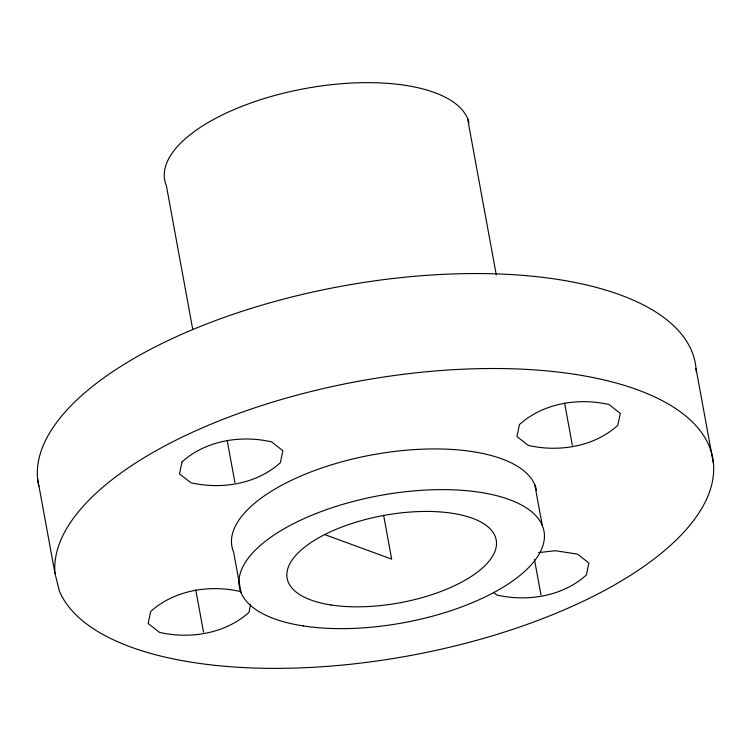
<?xml version="1.0" encoding="UTF-8"?>
<svg xmlns="http://www.w3.org/2000/svg" width="751" height="751" viewBox="0 0 751 751"><rect width="100%" height="100%" fill="white"/><g stroke="black" fill="none" stroke-linecap="round" stroke-linejoin="round"><path stroke-width="1.13" d="M250.646 604.339L248.966 612.328C225.206 633.778 190.069 639.345 159.475 632.37L148.144 623.49L150.66 611.502C174.42 590.061 209.567 584.494 240.151 591.469M538.542 552.595L555.43 550.727L577.566 554.135L588.897 563.015L586.381 574.994C562.621 596.435 527.484 602.002 496.89 595.027L493.407 592.295M324.742 534.581L391.684 559.138L383.639 515.327M54.983 573.417L59.432 591.159A333.998 139.564 -10.4 0 0 583.349 601.166A333.998 139.564 -10.4 0 0 525.09 369.323A333.998 139.564 -10.4 0 0 54.983 573.417L37.55 478.453M696.017 368.497L713.45 463.461M564.583 402.977L572.346 445.315M467.563 118.442L496.261 274.8M534.796 484.724L542.26 525.428M534.449 559.457L540.964 594.933M227.168 440.311L234.932 482.649M192.782 329.576L166.412 185.873A154.856 64.708 -10.4 0 1 296.542 90.233A154.856 64.708 -10.4 0 1 468.99 122.751M241.109 592.849L233.636 552.154A154.856 64.708 -10.4 0 1 365.089 456.242A154.856 64.708 -10.4 0 1 536.458 490.14M195.776 589.929L203.549 632.267M38.808 486.348A333.998 139.564 -10.4 0 1 348.83 284.911A333.998 139.564 -10.4 0 1 696.233 371.933M182.042 461.884L179.527 473.872L190.867 482.743C221.451 489.727 256.598 484.16 280.358 462.71L282.874 450.731L271.533 441.851C240.949 434.876 205.802 440.443 182.042 461.884M519.457 424.55L516.941 436.528L528.282 445.409C558.866 452.384 594.013 446.817 617.773 425.376L620.288 413.397L608.948 404.517C578.364 397.542 543.217 403.109 519.457 424.55M331.088 604.996A106.276 44.403 -10.4 0 0 496.064 547.592A106.276 44.403 -10.4 0 0 347.901 524.827A106.276 44.403 -10.4 0 0 331.088 604.996M303.385 625.958A154.856 64.708 -10.4 0 0 543.78 542.306A154.856 64.708 -10.4 0 0 327.887 509.14A154.856 64.708 -10.4 0 0 303.385 625.958"/></g></svg>
